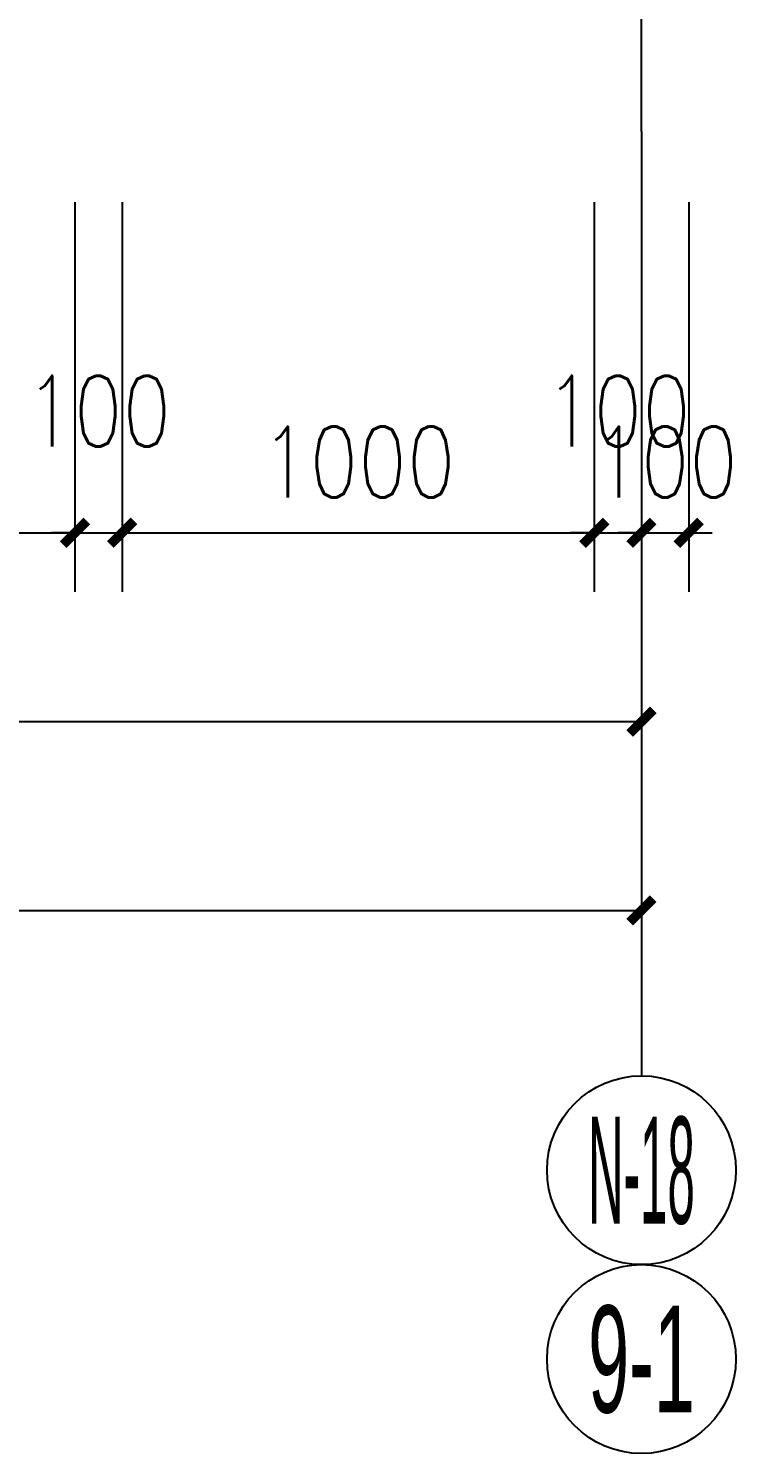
# Model space of a CAD drawing. Extents: x 718358 to 1668613, y -348838 to -159582.
# Drawn here: x 806737 to 808256, y -342794 to -339776 of the extents above; entities that cross this region are included whole.
import ezdxf
from ezdxf.enums import TextEntityAlignment as Align

# ---------------------------------------------------------------- set-up
doc = ezdxf.new("R2010")
doc.units = 0
doc.header["$LTSCALE"] = 1000
doc.linetypes.add('DOTE', pattern=[2.42, 2, -0.2, 0.02, -0.2])
for name, color, linetype in [('AXIS_TEXT', 7, 'Continuous'), ('建-尺寸', 73, 'Continuous'), ('建-轴标', 3, 'Continuous'), ('建-轴网', 14, 'DOTE')]:
    doc.layers.add(name, color=color, linetype=linetype)
doc.styles.add('_TCH_AXIS', font='gt宽度调整.shx', dxfattribs={"bigfont": 'gt国标汉字.shx'})
doc.styles.add('COMPLEX', font='COMPLEX')
doc.styles.add('DIM_FONT', font='SIMPLEX.shx', dxfattribs={"width": 0.8, "bigfont": 'GBCBIG.shx'})
doc.dimstyles.new('DIMN50', dxfattribs={"dimscale": 0.5, "dimtxt": 300, "dimasz": 100, "dimexe": 250, "dimexo": 300, "dimgap": 150, "dimtad": 1, "dimdec": 0, "dimzin": 0, "dimdsep": 46, "dimtxsty": 'DIM_FONT', "dimblk": 'ARCHTICK', "dimcen": 0.09, "dimdle": 1, "dimclrt": 7, "dimazin": 2, "dimtfac": 1, "dimtdec": 0, "dimtix": 1, "dimtmove": 2, "dimatfit": 3, "dimldrblk": 'ARCHTICK', "dimfxl": 1, "dimtolj": 1, "dimtzin": 0, "dimarcsym": 0})

# ---------------------------------------------------------------- blocks, each defined once
blk = doc.blocks.new('_ArchTick')
at = {"color": 0, "linetype": 'ByBlock', "const_width": 0.4}
blk.add_lwpolyline([(-0.5, -0.5), (0.5, 0.5)], dxfattribs=at)
blk = doc.blocks.new('*D191')
at = {"layer": 'Defpoints', "color": 0, "transparency": 16777216}
for p in [(769085.2, -339993.8), (808035.2, -339993.8), (808035.2, -341643.8)]:
    blk.add_point(p, dxfattribs=at)
at = {"layer": '建-轴标', "color": 0, "lineweight": -2, "transparency": 16777216}
for p, q in [((769085.2, -340143.8), (769085.2, -341768.8)), ((808035.2, -340143.8), (808035.2, -341768.8)), ((769084.7, -341643.8), (808035.7, -341643.8))]:
    blk.add_line(p, q, dxfattribs=at)
at = {"layer": '建-轴标', "color": 0, "lineweight": -2, "transparency": 16777216, "xscale": 50, "yscale": 50, "zscale": 50, "rotation": 180}
blk.add_blockref('_ArchTick', (769085.2, -341643.8), dxfattribs=at)
at = {"layer": '建-轴标', "color": 0, "lineweight": -2, "transparency": 16777216, "xscale": 50, "yscale": 50, "zscale": 50}
blk.add_blockref('_ArchTick', (808035.2, -341643.8), dxfattribs=at)
at = {"layer": '建-轴标', "color": 7, "transparency": 16777216, "insert": (788560.2, -341493.8), "char_height": 150, "attachment_point": 5, "style": 'DIM_FONT'}
blk.add_mtext('\\A1;38950', dxfattribs=at)
blk = doc.blocks.new('*D213')
at = {"layer": 'Defpoints', "color": 0, "transparency": 16777216}
for p in [(769085.2, -339993.8), (808035.2, -339993.8), (808035.2, -341643.8)]:
    blk.add_point(p, dxfattribs=at)
at = {"layer": '建-轴标', "color": 0, "lineweight": -2, "transparency": 16777216}
for p, q in [((769085.2, -340143.8), (769085.2, -341768.8)), ((808035.2, -340143.8), (808035.2, -341768.8)), ((769084.7, -341643.8), (808035.7, -341643.8))]:
    blk.add_line(p, q, dxfattribs=at)
at = {"layer": '建-轴标', "color": 0, "lineweight": -2, "transparency": 16777216, "xscale": 50, "yscale": 50, "zscale": 50, "rotation": 180}
blk.add_blockref('_ArchTick', (769085.2, -341643.8), dxfattribs=at)
at = {"layer": '建-轴标', "color": 0, "lineweight": -2, "transparency": 16777216, "xscale": 50, "yscale": 50, "zscale": 50}
blk.add_blockref('_ArchTick', (808035.2, -341643.8), dxfattribs=at)
at = {"layer": '建-轴标', "color": 7, "transparency": 16777216, "insert": (788560.2, -341493.8), "char_height": 150, "attachment_point": 5, "style": 'DIM_FONT'}
blk.add_mtext('\\A1;38950', dxfattribs=at)
blk = doc.blocks.new('*D229')
at = {"layer": 'Defpoints', "color": 0, "transparency": 16777216}
for p in [(804835.2, -339993.8), (808035.2, -339993.8), (808035.2, -341243.8)]:
    blk.add_point(p, dxfattribs=at)
at = {"layer": '建-轴标', "color": 0, "lineweight": -2, "transparency": 16777216}
for p, q in [((804835.2, -340143.8), (804835.2, -341368.8)), ((808035.2, -340143.8), (808035.2, -341368.8)), ((804834.7, -341243.8), (808035.7, -341243.8))]:
    blk.add_line(p, q, dxfattribs=at)
at = {"layer": '建-轴标', "color": 0, "lineweight": -2, "transparency": 16777216, "xscale": 50, "yscale": 50, "zscale": 50, "rotation": 180}
blk.add_blockref('_ArchTick', (804835.2, -341243.8), dxfattribs=at)
at = {"layer": '建-轴标', "color": 0, "lineweight": -2, "transparency": 16777216, "xscale": 50, "yscale": 50, "zscale": 50}
blk.add_blockref('_ArchTick', (808035.2, -341243.8), dxfattribs=at)
at = {"layer": '建-轴标', "color": 7, "transparency": 16777216, "insert": (806435.2, -341093.8), "char_height": 150, "attachment_point": 5, "style": 'DIM_FONT'}
blk.add_mtext('\\A1;3200', dxfattribs=at)
blk = doc.blocks.new('_AXISO')
blk.add_circle((0, 0), 0.5)
at = {"layer": 'AXIS_TEXT', "style": 'COMPLEX', "width": 1.041667}
blk.add_attdef('A', text='', height=0.56, dxfattribs=at).set_placement((-0.25, -0.28), (0.25, -0.28), align=Align.FIT)
blk = doc.blocks.new('*D313')
at = {"layer": 'Defpoints', "color": 0, "transparency": 16777216}
for p in [(804935.2, -339993.8), (806835.2, -339993.8), (806835.2, -340843.8)]:
    blk.add_point(p, dxfattribs=at)
at = {"layer": '建-尺寸', "color": 0, "lineweight": -2, "transparency": 16777216}
for p, q in [((804935.2, -340143.8), (804935.2, -340968.8)), ((806835.2, -340143.8), (806835.2, -340968.8)), ((804934.7, -340843.8), (806835.7, -340843.8))]:
    blk.add_line(p, q, dxfattribs=at)
at = {"layer": '建-尺寸', "color": 0, "lineweight": -2, "transparency": 16777216, "xscale": 50, "yscale": 50, "zscale": 50, "rotation": 180}
blk.add_blockref('_ArchTick', (804935.2, -340843.8), dxfattribs=at)
at = {"layer": '建-尺寸', "color": 0, "lineweight": -2, "transparency": 16777216, "xscale": 50, "yscale": 50, "zscale": 50}
blk.add_blockref('_ArchTick', (806835.2, -340843.8), dxfattribs=at)
at = {"layer": '建-尺寸', "color": 7, "transparency": 16777216, "insert": (805885.2, -340693.8), "char_height": 150, "attachment_point": 5, "style": 'DIM_FONT'}
blk.add_mtext('\\A1;1900', dxfattribs=at)
blk = doc.blocks.new('*D314')
at = {"layer": 'Defpoints', "color": 0, "transparency": 16777216}
for p in [(806835.2, -339993.8), (806935.2, -339993.8), (806935.2, -340843.8)]:
    blk.add_point(p, dxfattribs=at)
at = {"layer": '建-尺寸', "color": 0, "lineweight": -2, "transparency": 16777216}
for p, q in [((806835.2, -340143.8), (806835.2, -340968.8)), ((806935.2, -340143.8), (806935.2, -340968.8)), ((806835.2, -340843.8), (806785.2, -340843.8)), ((806835.2, -340843.8), (806935.2, -340843.8)), ((806935.2, -340843.8), (806985.2, -340843.8))]:
    blk.add_line(p, q, dxfattribs=at)
at = {"layer": '建-尺寸', "color": 0, "lineweight": -2, "transparency": 16777216, "xscale": 50, "yscale": 50, "zscale": 50}
blk.add_blockref('_ArchTick', (806835.2, -340843.8), dxfattribs=at)
at = {"layer": '建-尺寸', "color": 0, "lineweight": -2, "transparency": 16777216, "xscale": 50, "yscale": 50, "zscale": 50, "rotation": 180}
blk.add_blockref('_ArchTick', (806935.2, -340843.8), dxfattribs=at)
at = {"layer": '建-尺寸', "color": 7, "transparency": 16777216, "insert": (806884.5, -340586.3), "char_height": 150, "attachment_point": 5, "style": 'DIM_FONT'}
blk.add_mtext('\\A1;100', dxfattribs=at)
blk = doc.blocks.new('*D315')
at = {"layer": 'Defpoints', "color": 0, "transparency": 16777216}
for p in [(806935.2, -339993.8), (807935.2, -339993.8), (807935.2, -340843.8)]:
    blk.add_point(p, dxfattribs=at)
at = {"layer": '建-尺寸', "color": 0, "lineweight": -2, "transparency": 16777216}
for p, q in [((806935.2, -340143.8), (806935.2, -340968.8)), ((807935.2, -340143.8), (807935.2, -340968.8)), ((806934.7, -340843.8), (807935.7, -340843.8))]:
    blk.add_line(p, q, dxfattribs=at)
at = {"layer": '建-尺寸', "color": 0, "lineweight": -2, "transparency": 16777216, "xscale": 50, "yscale": 50, "zscale": 50, "rotation": 180}
blk.add_blockref('_ArchTick', (806935.2, -340843.8), dxfattribs=at)
at = {"layer": '建-尺寸', "color": 0, "lineweight": -2, "transparency": 16777216, "xscale": 50, "yscale": 50, "zscale": 50}
blk.add_blockref('_ArchTick', (807935.2, -340843.8), dxfattribs=at)
at = {"layer": '建-尺寸', "color": 7, "transparency": 16777216, "insert": (807435.2, -340693.8), "char_height": 150, "attachment_point": 5, "style": 'DIM_FONT'}
blk.add_mtext('\\A1;1000', dxfattribs=at)
blk = doc.blocks.new('*D316')
at = {"layer": 'Defpoints', "color": 0, "transparency": 16777216}
for p in [(807935.2, -339993.8), (808035.2, -339993.8), (808035.2, -340843.8)]:
    blk.add_point(p, dxfattribs=at)
at = {"layer": '建-尺寸', "color": 0, "lineweight": -2, "transparency": 16777216}
for p, q in [((807935.2, -340143.8), (807935.2, -340968.8)), ((808035.2, -340143.8), (808035.2, -340968.8)), ((807935.2, -340843.8), (807885.2, -340843.8)), ((807935.2, -340843.8), (808035.2, -340843.8)), ((808035.2, -340843.8), (808085.2, -340843.8))]:
    blk.add_line(p, q, dxfattribs=at)
at = {"layer": '建-尺寸', "color": 0, "lineweight": -2, "transparency": 16777216, "xscale": 50, "yscale": 50, "zscale": 50}
blk.add_blockref('_ArchTick', (807935.2, -340843.8), dxfattribs=at)
at = {"layer": '建-尺寸', "color": 0, "lineweight": -2, "transparency": 16777216, "xscale": 50, "yscale": 50, "zscale": 50, "rotation": 180}
blk.add_blockref('_ArchTick', (808035.2, -340843.8), dxfattribs=at)
at = {"layer": '建-尺寸', "color": 7, "transparency": 16777216, "insert": (807985.2, -340586.3), "char_height": 150, "attachment_point": 5, "style": 'DIM_FONT'}
blk.add_mtext('\\A1;100', dxfattribs=at)
blk = doc.blocks.new('*D317')
at = {"layer": 'Defpoints', "color": 0, "transparency": 16777216}
for p in [(808035.2, -339993.8), (808135.2, -339993.8), (808135.2, -340843.8)]:
    blk.add_point(p, dxfattribs=at)
at = {"layer": '建-尺寸', "color": 0, "lineweight": -2, "transparency": 16777216}
for p, q in [((808035.2, -340143.8), (808035.2, -340968.8)), ((808135.2, -340143.8), (808135.2, -340968.8)), ((808035.2, -340843.8), (807985.2, -340843.8)), ((808035.2, -340843.8), (808135.2, -340843.8)), ((808135.2, -340843.8), (808185.2, -340843.8))]:
    blk.add_line(p, q, dxfattribs=at)
at = {"layer": '建-尺寸', "color": 0, "lineweight": -2, "transparency": 16777216, "xscale": 50, "yscale": 50, "zscale": 50}
blk.add_blockref('_ArchTick', (808035.2, -340843.8), dxfattribs=at)
at = {"layer": '建-尺寸', "color": 0, "lineweight": -2, "transparency": 16777216, "xscale": 50, "yscale": 50, "zscale": 50, "rotation": 180}
blk.add_blockref('_ArchTick', (808135.2, -340843.8), dxfattribs=at)
at = {"layer": '建-尺寸', "color": 7, "transparency": 16777216, "insert": (808085.2, -340693.8), "char_height": 150, "attachment_point": 5, "style": 'DIM_FONT'}
blk.add_mtext('\\A1;100', dxfattribs=at)

msp = doc.modelspace()

# ---------------------------------------------------------------- linework, layer by layer
at = {"layer": '建-轴标'}
msp.add_line((808035.2, -339993.8), (808035.2, -341993.8), dxfattribs=at)
at = {"layer": '建-轴网'}
msp.add_line((808035.2, -339993.8), (808035.2, -320193.8), dxfattribs=at)

# ---------------------------------------------------------------- block references
at = {"layer": '建-轴标'}
ref = msp.add_blockref('_AXISO', (808035.2, -342193.8), dxfattribs=dict(at, xscale=400, yscale=400, zscale=400))
ref.add_attrib('A', 'N-18', dxfattribs={"height": 226.27, "style": '_TCH_AXIS', "width": 0.269231}).set_placement((807922, -342306.9), (808148.3, -342306.9), align=Align.FIT)
ref = msp.add_blockref('_AXISO', (808035.2, -342593.8), dxfattribs=dict(at, xscale=400, yscale=400, zscale=400))
ref.add_attrib('A', '9-1', dxfattribs={"height": 226.27, "style": '_TCH_AXIS', "width": 0.381818}).set_placement((807922.1, -342706.9), (808148.4, -342706.9), align=Align.FIT)

# ---------------------------------------------------------------- dimensions: what is measured, and where the dimension line sits
at = {"layer": '建-尺寸'}
for p1, p2, picture, middle in [((804935.2, -339993.8), (806835.2, -339993.8), '*D313', (805885.2, -340693.8)), ((806935.2, -339993.8), (807935.2, -339993.8), '*D315', (807435.2, -340693.8)), ((808035.2, -339993.8), (808135.2, -339993.8), '*D317', (808085.2, -340693.8))]:
    dim = msp.add_aligned_dim(p1=p1, p2=p2, distance=-850, dimstyle='DIMN50', dxfattribs=at)
    dim.commit()
    dim.dimension.update_dxf_attribs({"geometry": picture, "text_midpoint": middle})
for base, p1, p2, picture, middle in [((806935.2, -340843.8), (806835.2, -339993.8), (806935.2, -339993.8), '*D314', (806884.5, -340586.3)), ((808035.2, -340843.8), (807935.2, -339993.8), (808035.2, -339993.8), '*D316', (807985.2, -340586.3))]:
    dim = msp.add_linear_dim(base=base, p1=p1, p2=p2, angle=0, dimstyle='DIMN50', dxfattribs=at)
    dim.commit()
    dim.dimension.update_dxf_attribs({"geometry": picture, "text_midpoint": middle, "dimtype": 161})
at = {"layer": '建-轴标'}
for p1, distance, picture, middle in [((769085.2, -339993.8), -1650, '*D191', (788560.2, -341493.8)), ((769085.2, -339993.8), -1650, '*D213', (788560.2, -341493.8)), ((804835.2, -339993.8), -1250, '*D229', (806435.2, -341093.8))]:
    dim = msp.add_aligned_dim(p1=p1, p2=(808035.2, -339993.8), distance=distance, dimstyle='DIMN50', dxfattribs=at)
    dim.commit()
    dim.dimension.update_dxf_attribs({"geometry": picture, "text_midpoint": middle})

doc.saveas('drawing.dxf')
